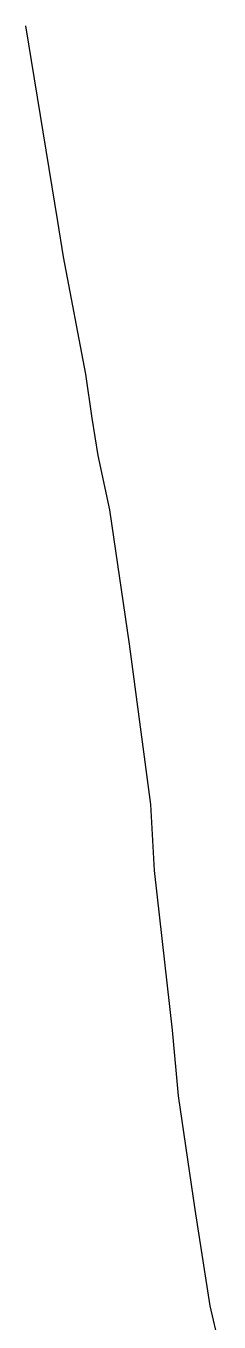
# Model space of a CAD drawing. Header units: metres. Extents: x 375284 to 378017, y 725251 to 730423.
# Drawn here: x 376297.7 to 376362.3, y 728109.9 to 728544.3 of the extents above; entities that cross this region are included whole.
import ezdxf

# ---------------------------------------------------------------- set-up
doc = ezdxf.new("R2010")
doc.units = ezdxf.units.M
doc.layers.add('ROADS', color=8, linetype='Continuous')

msp = doc.modelspace()

# ---------------------------------------------------------------- linework, layer by layer
at = {"layer": 'ROADS'}
for p, q in [((376308.33, 728478.8), (376297.69, 728544.31)), ((376310.24, 728466.98), (376308.33, 728478.8)), ((376317.7, 728427.56), (376310.24, 728466.98)), ((376319.87, 728412.89), (376317.7, 728427.56)), ((376321.88, 728400.39), (376319.87, 728412.89)), ((376325.77, 728382.18), (376321.88, 728400.39)), ((376332.34, 728337.09), (376325.77, 728382.18)), ((376339.49, 728283.34), (376332.34, 728337.09)), ((376340.7, 728261.25), (376339.49, 728283.34)), ((376346.66, 728207.8), (376340.7, 728261.25)), ((376348.76, 728185.71), (376346.66, 728207.8)), ((376354.28, 728147.64), (376348.76, 728185.71)), ((376359.35, 728115.4), (376354.28, 728147.64)), ((376362.27, 728102.41), (376359.35, 728115.4))]:
    msp.add_line(p, q, dxfattribs=at)

doc.saveas('drawing.dxf')
